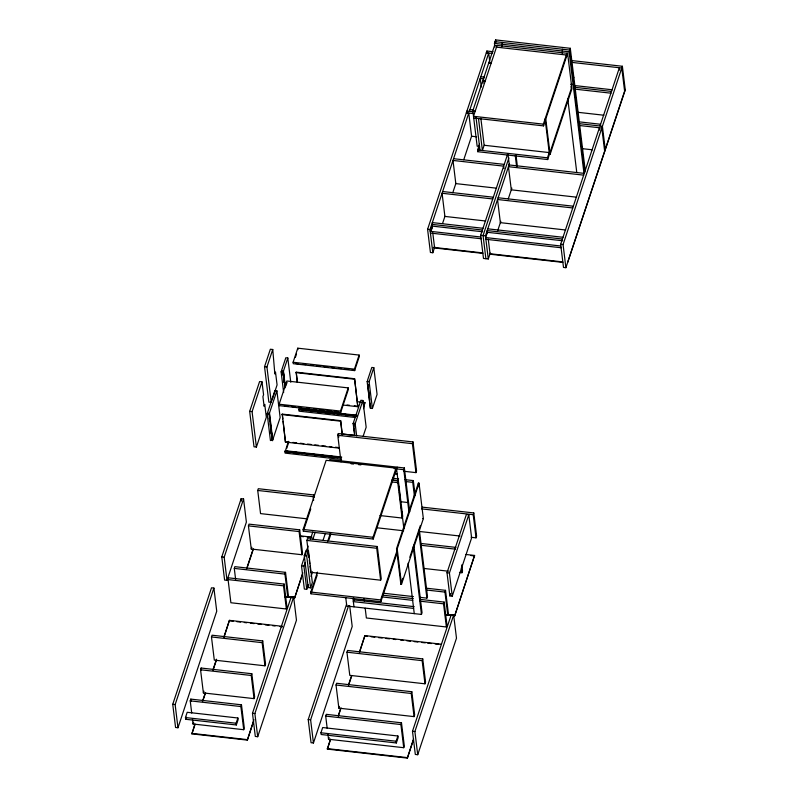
<?xml version="1.0" encoding="UTF-8"?>
<svg xmlns="http://www.w3.org/2000/svg" width="798" height="798" viewBox="0 0 798 798"><rect width="100%" height="100%" fill="white"/><g stroke="black" fill="none" stroke-linecap="round" stroke-linejoin="round"><path stroke-width="1.2" d="M249.674 411.379L259.589 381.564L261.993 381.833L263.569 394.721L262.921 396.656L264.098 406.312L264.746 404.367L266.323 417.244L256.397 447.06L254.003 446.79L249.674 411.379L252.078 411.648L256.397 447.06M272.746 349.504L266.931 366.98L271.26 402.392L268.856 402.122L264.537 366.711L270.352 349.235L272.746 349.504L274.851 373.973L275.5 372.028L277.076 384.915L272.038 400.057M252.078 411.648L261.993 381.833M272.756 439.778L269.495 413.055L268.826 412.975L272.597 440.267L270.432 440.526L267.17 413.803L274.891 390.591L276.886 390.821L280.148 417.544L272.756 439.778L272.088 439.708L271.789 437.274M283.649 392.506L281.125 371.848L285.804 357.773L287.809 357.993L290.771 382.292M283.061 375.16L282.781 371.03L283.45 371.1L285.225 385.683M172.737 704.325L211.5 587.807L213.904 588.076L216.737 611.228L177.974 727.756L175.57 727.477L172.737 704.325L175.141 704.594L177.974 727.756M221.774 556.924L241.156 498.66L243.56 498.93L246.383 522.091L227.001 580.346L224.607 580.076L221.774 556.924L224.178 557.194L227.001 580.346M272.437 440.745L269.325 413.534M269.495 413.055L276.886 390.821M285.056 387.868L283.28 371.589L282.622 371.519M283.45 371.1L287.809 357.993M175.141 704.594L213.904 588.076M224.178 557.194L243.56 498.93M279.15 404.207L286.871 380.995L348.207 387.898L348.377 389.344L340.656 412.546L279.32 405.653L279.15 404.207L340.487 411.1L340.656 412.546M293.105 362.252L297.784 348.177L359.12 355.07L359.3 356.516L354.611 370.601L293.275 363.698L293.105 362.252L354.442 369.155L354.611 370.601M279.32 405.653L279.649 404.676M285.874 385.953L287.041 382.442M295.42 357.265L296.507 353.993M272.088 439.708L272.597 440.267M338.98 448.107L285.445 442.092L282.243 414.102L340.646 420.676L342.402 435.02M297.205 382.212L296.198 372.157L354.601 378.731L357.803 406.711L343.2 405.065M228.068 579.587L228.647 577.842L284.118 584.086L286.951 607.238L286.362 608.984L230.891 602.749L228.068 579.587L283.539 585.832L286.362 608.984M307.39 518.88L260.547 513.603L257.724 490.451L258.303 488.705L313.774 494.94L314.073 497.383M191.71 713.043L190.223 700.853L190.802 699.108L241.475 704.804L244.298 727.956L243.719 729.701L193.046 724.005L192.458 719.128M200.557 669.781L201.136 668.036L251.809 673.731L254.632 696.883L254.053 698.629L203.38 692.933L200.557 669.781L251.23 675.477L254.053 698.629M211.47 636.954L212.059 635.208L262.722 640.904L265.554 664.066L264.976 665.811L214.303 660.116L211.47 636.954L262.143 642.659L264.976 665.811M235.619 579.368L234.283 568.405L234.861 566.66L285.534 572.356L288.357 595.508L287.779 597.253L285.305 596.984M248.427 525.872L249.006 524.126L299.679 529.822L302.512 552.974L301.923 554.73L251.26 549.024L248.427 525.872L299.1 531.568L301.923 554.73M185.455 717.542L187.201 712.295L237.874 718L238.083 719.736L236.338 724.973L185.675 719.277L185.455 717.542L236.128 723.237L236.338 724.973M185.675 719.277L186.363 717.183M285.445 442.092L283.12 421.284M193.046 724.005L193.635 722.26M203.38 692.933L203.969 691.188M251.26 549.024L251.839 547.278M341.554 459.468L285.125 453.114L284.946 451.668L285.105 451.189L341.534 457.533M288.846 452.087L285.165 451.668L288.387 441.334M355.509 417.514L299.08 411.17L298.901 409.723L299.06 409.234L356.716 415.718M356.876 415.239L299.22 408.756L299.06 409.234M253.624 721.272L247.36 740.105L191.889 733.871L194.961 723.966M202.403 701.602L205.146 693.352M212.976 669.811L216.497 659.208M223.939 636.844L229.425 620.355L282.432 626.32M246.552 568.874L253.205 548.864M286.662 448.476L288.597 442.681M191.889 733.871L195.021 724.444M202.852 700.903L205.595 692.664M213.036 670.29L216.557 659.697M223.999 637.323L229.425 620.355M247.001 568.176L253.265 549.353M243.719 729.701L240.886 706.549L241.475 704.804M251.23 675.477L251.809 673.731M262.143 642.659L262.722 640.904M287.779 597.253L284.946 574.101L285.534 572.356M299.1 531.568L299.679 529.822M236.128 723.237L237.874 718M340.487 411.1L348.207 387.898M354.442 369.155L359.12 355.07M283.539 585.832L284.118 584.086M313.634 500.346L313.195 496.685L313.774 494.94M303.14 529.443L326.143 460.306L396.007 468.157L396.227 469.892L373.225 539.029L303.35 531.179L303.14 529.443L373.015 537.293L373.225 539.029M303.35 531.179L310.761 508.915M342.093 434.312L340.646 420.676M357.803 406.711L354.601 378.731M341.005 461.823L337.763 435.289L338.342 433.533L413.015 441.932L416.556 470.88L415.967 472.625L403.728 471.249M308.966 557.603L306.861 540.406L307.449 538.66L377.314 546.51L381.215 578.45L380.636 580.196L310.771 572.336M304.287 555.627L306.033 550.381L308.437 550.65L312.337 582.59L310.592 587.837L308.188 587.567L304.287 555.627L306.691 555.897L310.592 587.837M252.477 713.292L291.24 596.774L293.644 597.044L296.467 620.196L257.704 736.714L255.31 736.444L252.477 713.292L254.881 713.562L257.704 736.714M308.297 584.655L306.741 589.313L304.347 589.044L301.514 565.892L308.108 546.081M310.432 539.089L312.756 532.096M306.691 555.897L308.437 550.65M254.881 713.562L293.644 597.044M306.741 589.313L303.918 566.161L305.075 562.67M312.826 539.358L315.15 532.366M247.36 740.105L253.954 719.606M284.786 596.834L294.642 597.951L302.811 572.755M294.642 597.951L302.472 574.41M354.661 435.618L353.175 423.469L354.003 423.06L353.494 422.501L360.896 400.267L362.891 400.486L366.162 427.209L363.07 436.496M367.13 381.524L367.958 381.115L367.449 380.556L371.808 367.439L373.813 367.669L377.075 394.392L372.397 408.476L370.392 408.247L367.13 381.524L369.125 381.743L372.397 408.476M356.656 435.848L355.17 423.698L362.891 400.486M369.125 381.743L373.813 367.669M363.469 406.91L364.925 402.541L357.564 401.713M363.539 408.686L364.925 402.541M311.011 576.495L312.557 571.837M323.02 540.376L325.345 533.383M434.78 246.851L432.815 252.737L430.421 252.467L427.588 229.305L486.9 51.032L493.054 51.72M370.392 408.247L367.738 384.686M432.815 252.737L429.992 229.585L468.755 113.057L471.578 136.209L463.748 159.75M469.334 111.311L488.715 53.047L489.753 61.576M397.244 552.435L380.875 601.652L311.001 593.792L310.791 592.056L317.414 572.136M327.549 541.662L330.282 533.463M431.11 230.951L432.157 227.809M311.001 593.792L317.235 575.039M328.936 539.887L330.881 534.032M494.9 47.042L494.461 43.391L495.618 39.9L570.291 48.299L585.263 170.852M479.558 146.453L477.154 146.184L472.835 110.772L482.75 80.967L485.154 81.236M483.149 83.112L482.85 80.668L488.665 63.192L491.059 63.461M502.241 42.454L501.952 46.633M442.611 223.31L444.955 216.248M452.785 192.707L455.917 183.291M570.969 86.224L571.268 88.668L547.687 159.55L477.812 151.7L477.603 149.964L479.548 144.099M477.812 151.7L479.369 147.012M349.674 605.742L352.207 626.46L313.444 742.988L311.05 742.719L308.218 719.557L346.591 604.216M313.444 742.988L310.621 719.826L348.596 605.662M373.015 537.293L396.007 468.157M397.165 467.149L396.576 468.895L398.362 483.478M380.038 515.558L402.102 518.042L397.783 482.63L398.362 480.885L392.227 480.197M490.241 253.086L488.286 258.971L483.488 258.432L480.655 235.28L507.678 154.064M380.636 580.196L376.736 548.266L377.314 546.51M408.985 512.346L403.778 469.703L404.357 467.957L329.684 459.558M415.967 472.625L412.436 443.678L413.015 441.932M508.905 157.864L483.059 235.55L485.892 258.702M327.18 728.275L325.694 716.085L326.272 714.34L401.484 722.798L404.307 745.95L403.728 747.696L328.527 739.247L327.928 734.369M336.028 685.013L336.616 683.268L411.818 691.726L414.651 714.878L414.062 716.624L338.861 708.165L336.028 685.013L411.239 693.472L414.062 716.624M346.95 652.195L347.529 650.45L422.741 658.899L425.563 682.061L424.985 683.806L349.783 675.347L346.95 652.195L422.152 660.654L424.985 683.806M488.286 258.971L485.463 235.819L509.343 164.019M320.936 732.773L322.681 727.537L397.883 735.995L398.092 737.731L396.347 742.968L321.145 734.509L320.936 732.773L396.137 741.232L396.347 742.968M414.551 497.114L412.746 482.341L413.324 480.586L404.756 479.628M328.527 739.247L329.105 737.492M338.861 708.165L339.439 706.42M402.102 518.042L402.691 516.296L398.362 480.885M497.683 230.722L500.815 221.305M508.256 198.941L511.867 188.089M408.367 500.765L407.788 502.511L400.586 501.703L400.137 498.052M413.244 740.444L407.369 758.1L327.36 749.103L330.432 739.197M338.272 715.656L340.616 708.594M348.457 685.043L351.589 675.627M359.419 652.076L364.905 635.597L441.214 644.176M327.36 749.103L330.492 739.686M338.332 716.135L341.065 707.896M348.507 685.522L351.649 676.106M359.479 652.555L364.905 635.597M562.51 49.237L562.221 53.416M396.526 548.775L418.361 483.129L419.03 483.209L423.349 518.62L401.514 584.256L400.855 584.186L396.526 548.775L397.195 548.844L401.514 584.256M397.195 548.844L419.03 483.209M380.875 601.652L380.666 599.916L397.035 550.7M473.703 118.024L543.568 125.885L543.358 124.149L566.939 53.257L567.238 55.7M545.772 118.972L545.104 118.902L549.433 154.313L550.101 154.383L545.772 118.972L567.607 53.336L497.064 45.406L473.493 116.289L543.358 124.149M543.568 125.885L545.523 120.019M583.956 173.146L569.124 51.79L570.291 48.299M400.855 584.186L402.8 578.321M409.823 557.223L420.346 525.573M573.243 78.992L573.832 77.246M547.687 159.55L547.478 157.814L549.423 151.959M573.722 82.852L573.134 84.598L570.74 84.329M550.101 154.383L571.937 88.748L567.607 53.336M345.734 597.423L346.781 606.031L421.454 614.43L422.042 612.684L413.773 545.034M419.539 597.293L426.88 598.111L427.469 596.365L419.339 529.852M447.01 572.735L466.391 514.481L468.795 514.75L471.618 537.902L452.237 596.166L449.843 595.897L447.01 572.735L449.414 573.004L452.237 596.166M449.414 573.004L468.795 514.75M403.728 747.696L400.905 724.544L401.484 722.798M411.239 693.472L411.818 691.726M422.152 660.654L422.741 658.899M445.324 614.979L447.788 615.248L444.965 592.096L445.543 590.35L425.813 588.126M625.203 89.416L565.892 267.699L563.498 267.43L560.665 244.278L599.428 127.75L599.727 130.194M600.006 126.004L619.388 67.74L619.687 70.184M396.137 741.232L397.883 735.995M365.185 608.236L366.372 617.981L446.381 626.979L443.548 603.827L444.127 602.081L420.746 599.448M471.109 537.283L476.027 537.842L473.204 514.68L473.783 512.934L422.092 507.119M565.892 267.699L563.069 244.547L622.37 66.264L570.68 60.449M449.843 595.897L450.621 593.562M447.788 615.248L448.366 613.502L445.543 590.35M459.468 572.445L461.932 572.725L462.521 570.969L461.773 564.884M446.381 626.979L446.96 625.233L444.127 602.081M476.027 537.842L476.615 536.096L473.783 512.934M412.486 731.287L451.249 614.759L453.653 615.039L456.486 638.191L417.723 754.709L415.319 754.439L412.486 731.287L414.89 731.557L417.723 754.709M414.89 731.557L453.653 615.039M407.369 758.1L413.573 738.778M474.561 555.448L454.661 615.946L474.561 555.448L465.942 554.48M495.039 41.646L569.712 50.045L584.685 172.627M494.461 43.391L569.124 51.79M496.974 45.695L494.57 45.426L488.755 62.902L491.159 63.172M496.486 47.152L566.361 55.012M486.311 52.778L492.476 53.466M571.328 62.334L621.792 68.01L624.615 91.172M574.151 85.496L612.305 89.785M480.835 76.738L484.536 77.157M574.52 87.271L611.507 91.431M483.957 78.902L480.246 78.483L481.294 87.022M575.168 89.167L610.929 93.186M482.85 80.668L485.244 80.937M576.764 112.179L603.896 115.231M469.912 109.565L473.623 109.974M578.4 121.765L600.595 124.259M472.835 110.772L475.229 111.042M473.094 111.73L466.93 111.042L467.229 113.476M579.019 123.64L602.41 126.274L605.293 149.914M466.351 112.787L473.743 113.615M578.44 125.396L601.832 128.019L604.655 151.181M471.648 136.219L476.576 136.777M582.5 148.687L592.345 149.795M484.246 145.266L549.214 152.578M477.603 149.964L547.478 157.814M453.573 158.692L504.236 164.388M509.044 164.937L584.246 173.385M583.667 175.141L508.456 166.682L511.289 189.834L576.625 197.186M496.595 188.188L455.818 183.6L452.985 160.438L503.658 166.144L503.957 168.578M442.651 191.52L493.324 197.216M498.122 197.754L573.323 206.213M492.745 198.961L442.072 193.266L444.895 216.418L485.683 221.006M572.745 207.959L497.543 199.5L500.366 222.652L565.712 230.004M432.317 222.592L482.99 228.288M487.787 228.827L562.989 237.285M482.401 230.033L431.738 224.338L432.177 227.989M562.41 239.031L487.209 230.572L487.498 233.016M482.62 231.769L431.947 226.073L430.202 231.32L480.875 237.016M562.62 240.767L487.418 232.308L485.673 237.555L560.874 246.013M427.588 229.305L429.992 229.585M480.655 235.28L485.463 235.819M560.665 244.278L563.069 244.547M430.411 233.056L481.084 238.752M485.882 239.29L561.094 247.749M433.394 247.36L482.76 252.916M562.77 261.914L490.032 253.734L488.246 239.101M433.454 247.839L482.76 253.385M490.152 254.223L562.77 262.382M295.888 363.489L298.342 363.768M303.25 364.317L305.704 364.596M310.612 365.145L313.065 365.424M316.746 365.843L320.427 366.252M324.108 366.671L327.788 367.08M331.469 367.489L333.923 367.768M338.831 368.317L341.285 368.596M344.965 369.015L348.646 369.424M352.327 369.843L354.781 370.112M264.537 366.711L266.931 366.98M296.038 372.646L354.442 379.21M281.125 371.848L283.12 372.077M347.01 404.995L349.444 405.264M354.312 405.813L357.963 406.222M284.387 405.713L288.068 406.132M291.749 406.541L295.43 406.96M299.11 407.369L301.564 407.648M306.472 408.197L308.926 408.476M313.833 409.025L316.287 409.304M319.968 409.713L323.649 410.132M327.33 410.541L331.01 410.96M334.691 411.369L338.372 411.788M299.28 409.234L301.734 409.514M304.188 409.783L307.868 410.202M310.322 410.481L315.23 411.03M317.684 411.309L355.709 415.578M304.028 410.272L306.482 410.551M311.39 411.1L313.843 411.379M317.524 411.788L321.205 412.207M324.886 412.616L328.567 413.035M331.02 413.304L334.691 413.723M338.372 414.132L342.053 414.551M345.734 414.96L349.414 415.379M353.095 415.788L356.776 416.207M298.901 409.723L356.556 416.207M282.083 414.591L340.487 421.164M267.17 413.803L269.165 414.022M353.175 423.469L355.17 423.698M341.734 433.982L354.003 435.359M337.763 435.289L412.436 443.678M286.821 441.743L289.255 442.012M292.906 442.421L296.557 442.84M300.208 443.249L303.858 443.658M307.509 444.067L311.16 444.476M314.801 444.885L318.452 445.294M322.103 445.713L325.754 446.122M329.404 446.531L331.838 446.8M335.489 447.209L339.14 447.628M285.265 450.7L341.704 457.045M285.325 451.179L297.594 452.566M300.048 452.835L304.956 453.394M307.41 453.663L311.09 454.082M313.544 454.361L318.452 454.91M320.906 455.179L325.813 455.738M328.267 456.007L340.527 457.394M292.527 452.496L296.208 452.915M299.888 453.324L302.342 453.603M307.25 454.152L309.704 454.431M314.611 454.98L317.065 455.259M320.746 455.668L324.417 456.087M328.098 456.496L331.778 456.915M334.232 457.184L337.913 457.603M284.946 451.668L341.374 458.022M351.07 463.778L353.524 464.057M358.452 464.606L360.905 464.885M394.122 468.616L403.778 469.703M394.751 473.832L397.214 474.102M392.516 478.251L398.631 478.94M391.928 479.997L398.052 480.685M405.394 481.513L412.746 482.341M391.648 481.942L397.783 482.63M257.724 490.451L313.195 496.685M421.504 508.875L473.204 514.68M422.691 518.54L423.349 518.62M419.409 531.468L460.027 536.037M376.696 527.747L403.658 530.78M421.474 543.518L455.987 547.398M420.885 545.263L455.409 549.154M299.759 535.797L312.088 537.184M299.819 536.276L303.519 536.695M307.21 537.104L309.674 537.383M470.93 555.518L474.62 555.937M306.861 540.406L376.736 548.266M423.718 568.425L448.376 571.198M301.514 565.892L303.918 566.161M234.283 568.405L284.946 574.101M426.471 590.021L444.965 592.096M384.038 593.293L413.414 596.605M382.591 595.158L413.364 598.62M382.003 596.904L412.775 600.365M420.167 601.193L443.548 603.827M310.791 592.056L380.666 599.916M414.202 606.66L353.933 599.887L353.354 601.632L413.623 608.405M285.963 596.495L294.592 597.463M447.209 614.63L454.601 615.457M446.042 614.969L450.96 615.527M229.485 620.844L233.186 621.253M236.876 621.672L240.577 622.091M244.278 622.5L246.742 622.779M250.442 623.198L254.143 623.617M257.834 624.026L261.535 624.445M265.235 624.864L268.926 625.273M272.627 625.692L275.091 625.971M280.028 626.52L282.492 626.799M364.965 636.076L367.419 636.355M371.12 636.764L374.811 637.183M378.501 637.602L382.192 638.011M385.883 638.43L389.574 638.849M393.274 639.258L395.728 639.537M400.656 640.086L403.12 640.365M406.81 640.784L410.501 641.193M414.192 641.612L417.883 642.031M421.583 642.44L425.274 642.859M427.738 643.138L431.429 643.547M435.119 643.966L438.81 644.385M190.223 700.853L240.886 706.549M325.694 716.085L400.905 724.544M308.218 719.557L310.621 719.826M191.829 733.382L247.3 739.626M327.3 748.624L407.309 757.621M622.37 66.264L625.263 89.905L567.637 262.452M567.737 98.543L576.755 172.338M516.007 155.201L517.363 166.273M515.279 155.72L516.635 166.792M495.618 39.9L495.917 42.314M508.077 154.912L509.433 165.984M486.9 51.032L487.189 53.466M480.845 118.234L484.147 145.256L482.401 150.503L478.501 118.563M475.977 117.146L480.007 150.233M432.775 232.866L434.561 247.49M461.344 567.847L461.932 572.725M418.361 483.129L418.81 486.8M413.324 480.586L415.13 495.368M418.611 530.371L426.88 598.111M404.357 467.957L409.723 511.827M413.194 546.79L421.454 614.43M398.661 485.902L399.1 489.553M399.399 491.977L399.848 495.628M401.035 505.393L401.484 509.084M401.783 511.538L403.888 528.755M408.097 563.198L414.262 613.622M367.898 384.197L368.337 387.838M368.636 390.272L369.085 393.913M369.524 397.554L369.823 399.988M370.272 403.628L370.711 407.279M353.494 422.501L353.943 426.142M354.242 428.576L354.681 432.217M353.334 422.99L354.671 433.922M363.988 598.48L364.287 600.924M338.342 433.533L338.791 437.154M353.664 597.712L353.963 600.176M352.935 598.231L353.983 606.839M297.784 348.177L297.963 349.624M296.198 372.157L297.225 380.526M309.265 560.056L309.714 563.737M310.013 566.201L310.612 571.109M283.28 371.589L285.066 386.172M282.781 371.03L283.37 375.888M283.819 379.529L284.118 381.963M283.659 380.018L283.948 382.451M282.243 414.102L282.831 418.89M269.415 417.833L269.714 420.267M270.163 423.908L270.602 427.558M270.901 429.982L271.35 433.633M269.255 418.322L269.554 420.755M270.891 431.688L271.18 434.112M241.156 498.66L241.455 501.104M201.136 668.036L201.435 670.47M190.802 699.108L191.101 701.542"/></g></svg>
